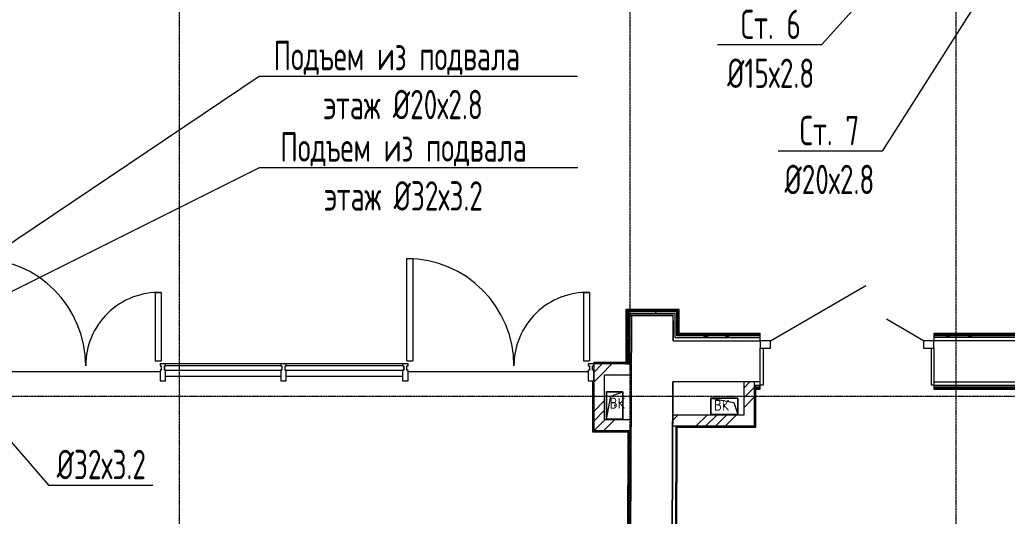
# Model space of a CAD drawing. Header units: millimetres. Extents: x -3929 to 624051, y 52832 to 514950.
# Drawn here: x 174484 to 183577, y 163578 to 168147 of the extents above; entities that cross this region are included whole.
import ezdxf
from ezdxf import colors
from ezdxf.entities.mleader import LeaderData, LeaderLine
from ezdxf.math import Vec2, Vec3

# ---------------------------------------------------------------- set-up
doc = ezdxf.new("R2010")
doc.units = ezdxf.units.MM
doc.linetypes.add('ADSK_Линия сетки', pattern=[25, 20, -2.5, 0, -2.5])
for name, color, linetype, lineweight in [('Аннотация', 7, 'Continuous', 18), ('Витраж', 7, 'Continuous', 9), ('Двери', 7, 'Continuous', 9), ('Обобщенные модели', 7, 'Continuous', 18), ('ОВ-ТЕКСТ', 7, 'Continuous', 25), ('Оси', 253, 'Continuous', 9), ('Панели витража', 7, 'Continuous', 9), ('Перекрытие', 7, 'Continuous', 18), ('Стены внутренние', 7, 'Continuous', 18), ('Стены несущие', 7, 'Continuous', 30), ('Стены отделка', 7, 'Continuous', 30), ('Стены штриховка', 7, 'Continuous', 9)]:
    doc.layers.add(name, color=color, linetype=linetype, lineweight=lineweight)
doc.layers.add('стояки', color=7, linetype='Continuous')
doc.styles.add('GOST Common_5', font='GOST_Common.ttf', dxfattribs={"width": 0.9, "height": 200})
doc.styles.add('СТИЛЬ', font='simplex.shx', dxfattribs={"width": 0.65})

# ---------------------------------------------------------------- blocks, each defined once
blk = doc.blocks.new('1 этаж')
at = {"layer": 'Витраж', "color": 253, "lineweight": 5, "extrusion": (0, 0, -1)}
for p, q in [((366564.8, -245234.6), (366514.8, -245234.6)), ((366514.8, -245234.6), (366514.8, -245251.6)), ((366514.8, -245251.6), (366524.8, -245251.6)), ((366524.8, -245291.6), (366514.8, -245291.6)), ((366514.8, -245291.6), (366514.8, -245391.6)), ((366524.8, -245251.6), (366524.8, -245291.6)), ((366554.8, -245291.6), (366554.8, -245251.6)), ((366554.8, -245251.6), (366564.8, -245251.6)), ((366564.8, -245291.6), (366554.8, -245291.6)), ((366564.8, -245251.6), (366564.8, -245234.6)), ((366564.8, -245391.6), (366564.8, -245291.6)), ((367675.3, -245234.6), (367625.3, -245234.6)), ((367625.3, -245234.6), (367625.3, -245251.6)), ((367625.3, -245251.6), (367635.3, -245251.6)), ((367635.3, -245291.6), (367625.3, -245291.6)), ((367625.3, -245291.6), (367625.3, -245391.6)), ((367635.3, -245251.6), (367635.3, -245291.6)), ((367665.3, -245291.6), (367665.3, -245251.6)), ((367665.3, -245251.6), (367675.3, -245251.6)), ((367675.3, -245291.6), (367665.3, -245291.6)), ((367675.3, -245251.6), (367675.3, -245234.6)), ((367675.3, -245391.6), (367675.3, -245291.6)), ((368797.9, -245234.6), (368747.9, -245234.6)), ((368747.9, -245234.6), (368747.9, -245251.6)), ((368747.9, -245251.6), (368757.9, -245251.6)), ((368757.9, -245291.6), (368747.9, -245291.6)), ((368747.9, -245291.6), (368747.9, -245391.6)), ((368757.9, -245251.6), (368757.9, -245291.6)), ((368787.9, -245291.6), (368787.9, -245251.6)), ((368787.9, -245251.6), (368797.9, -245251.6)), ((368797.9, -245291.6), (368787.9, -245291.6)), ((368797.9, -245251.6), (368797.9, -245234.6)), ((368797.9, -245391.6), (368797.9, -245291.6)), ((370507.9, -245234.6), (370457.9, -245234.6)), ((370457.9, -245234.6), (370457.9, -245251.6)), ((370457.9, -245251.6), (370467.9, -245251.6)), ((370467.9, -245291.6), (370457.9, -245291.6)), ((370457.9, -245291.6), (370457.9, -245391.6)), ((370467.9, -245251.6), (370467.9, -245291.6)), ((370497.9, -245291.6), (370497.9, -245251.6)), ((370497.9, -245251.6), (370507.9, -245251.6)), ((370507.9, -245291.6), (370497.9, -245291.6)), ((370507.9, -245251.6), (370507.9, -245234.6)), ((370507.9, -245391.6), (370507.9, -245291.6)), ((366514.8, -245391.6), (366564.8, -245391.6)), ((367625.3, -245391.6), (367675.3, -245391.6)), ((368747.9, -245391.6), (368797.9, -245391.6)), ((370457.9, -245391.6), (370507.9, -245391.6))]:
    blk.add_line(p, q, dxfattribs=at)
at = {"layer": 'Витраж', "color": 253, "lineweight": 5}
for p, q in [((367625.3, -245234.6), (366564.8, -245234.6)), ((368747.9, -245234.6), (367675.3, -245234.6)), ((367625.3, -245351.6), (366564.8, -245351.6)), ((368747.9, -245351.6), (367675.3, -245351.6))]:
    blk.add_line(p, q, dxfattribs=at)
at = {"layer": 'Двери', "color": 253, "lineweight": 5}
for p, q in [((368787.9, -244266.6), (368842.9, -244266.6)), ((368787.9, -245206.6), (368787.9, -244266.6)), ((368842.9, -244266.6), (368842.9, -245206.6)), ((366469.8, -244576.9), (366524.8, -244576.9)), ((366469.8, -244576.9), (366469.8, -245206.6)), ((366524.8, -244576.9), (366469.8, -244576.9)), ((366524.8, -244576.9), (366524.8, -245206.6)), ((370412.9, -244576.9), (370467.9, -244576.9)), ((370412.9, -244576.9), (370412.9, -245206.6)), ((370467.9, -244576.9), (370412.9, -244576.9)), ((370467.9, -244576.9), (370467.9, -245206.6)), ((372135.8, -245021.4), (373014.8, -244513.9)), ((373545.8, -245021.4), (373203.7, -244823.9)), ((372040.8, -245021.4), (372040.8, -245091.4)), ((372135.8, -245021.4), (372040.8, -245021.4)), ((372135.8, -245091.4), (372135.8, -245021.4)), ((373545.8, -245021.4), (373545.8, -245091.4)), ((373640.8, -245021.4), (373545.8, -245021.4)), ((373640.8, -245091.4), (373640.8, -245021.4)), ((372040.8, -245091.4), (372135.8, -245091.4)), ((373545.8, -245091.4), (373640.8, -245091.4)), ((366469.8, -245206.6), (366524.8, -245206.6)), ((368787.9, -245206.6), (368842.9, -245206.6)), ((370412.9, -245206.6), (370467.9, -245206.6))]:
    blk.add_line(p, q, dxfattribs=at)
for centre, radius, start, end in [((364844.8, -245251.6), 985, 0, 90), ((368787.9, -245251.6), 985, 0, 90), ((366504.8, -245251.6), 675, 88.3021, 180), ((370447.9, -245251.6), 675, 88.3021, 180)]:
    blk.add_arc(centre, radius, start, end, dxfattribs=at)
at = {"layer": 'Обобщенные модели', "color": 253, "lineweight": 5}
for p, q in [((370626.8, -245743.1), (370626.8, -245493.1)), ((370626.8, -245493.1), (370776.8, -245493.1)), ((370776.8, -245493.1), (370626.8, -245493.1)), ((370626.8, -245493.1), (370626.8, -245743.1)), ((370664.3, -245530.6), (370776.8, -245493.1)), ((370776.8, -245493.1), (370776.8, -245743.1)), ((370776.8, -245743.1), (370776.8, -245493.1)), ((370626.8, -245743.1), (370664.3, -245530.6)), ((371584.8, -245701.4), (371584.8, -245551.4)), ((371584.8, -245551.4), (371834.8, -245551.4)), ((371584.8, -245551.4), (371797.3, -245588.9)), ((371834.8, -245551.4), (371584.8, -245551.4)), ((371584.8, -245551.4), (371584.8, -245701.4)), ((371797.3, -245588.9), (371834.8, -245701.4)), ((371834.8, -245551.4), (371834.8, -245701.4)), ((371834.8, -245701.4), (371834.8, -245551.4)), ((370776.8, -245743.1), (370626.8, -245743.1)), ((370626.8, -245743.1), (370776.8, -245743.1)), ((371834.8, -245701.4), (371584.8, -245701.4)), ((371584.8, -245701.4), (371834.8, -245701.4))]:
    blk.add_line(p, q, dxfattribs=at)
for centre, start, end in [((370701.8, -245618.1), 0, 180), ((370701.8, -245618.1), 180, 0), ((370701.8, -245618.1), 60, 165), ((370701.8, -245618.1), 195, 270), ((370701.8, -245618.1), 300, 0), ((371709.8, -245626.4), 90, 270), ((371709.8, -245626.4), 105, 180), ((371709.8, -245626.4), 210, 270), ((371709.8, -245626.4), 270, 90), ((371709.8, -245626.4), 330, 75)]:
    blk.add_arc(centre, 2.5, start, end, dxfattribs=at)
at = {"layer": 'Оси', "color": 253, "linetype": 'ADSK_Линия сетки', "lineweight": 5}
for p, q in [((366694.4, -258178.1), (366694.4, -209603.6)), ((370844.4, -258178.1), (370844.4, -232060.3)), ((373844.4, -258178.1), (373844.4, -232060.3)), ((353580.1, -245531.6), (419809.8, -245531.6))]:
    blk.add_line(p, q, dxfattribs=at)
at = {"layer": 'Панели витража', "color": 253, "lineweight": 5}
for p, q in [((367625.3, -245251.6), (366554.8, -245251.6)), ((366554.8, -245251.6), (366554.8, -245291.6)), ((366554.8, -245291.6), (367635.3, -245291.6)), ((367665.3, -245291.6), (368757.9, -245291.6)), ((368747.9, -245251.6), (367675.3, -245251.6)), ((368757.9, -245291.6), (368757.9, -245251.6))]:
    blk.add_line(p, q, dxfattribs=at)
at = {"layer": 'Перекрытие', "color": 253, "lineweight": 5}
for p, q in [((372068.1, -245091.4), (372068.1, -245431.4)), ((373618.1, -245431.4), (373618.1, -245091.4)), ((366514.8, -245309.6), (364854.8, -245309.6)), ((370457.9, -245309.6), (368797.9, -245309.6)), ((372068.1, -245431.4), (372040.8, -245431.4)), ((373640.8, -245431.4), (373618.1, -245431.4))]:
    blk.add_line(p, q, dxfattribs=at)
at = {"layer": 'Стены внутренние', "color": 253, "linetype": 'Continuous', "lineweight": 5}
for p, q in [((371083.9, -244770.9), (371075.2, -244755.9)), ((370824.1, -244784.2), (370838.9, -244784.2)), ((370838.8, -244802), (370826.3, -244823.7)), ((371518, -244987.4), (371551.6, -244987.4)), ((371559.4, -244976.4), (371550.7, -244991.4)), ((371721.2, -244987.4), (371754.8, -244987.4)), ((371911.3, -244976.4), (371909.4, -244979.8)), ((373753.2, -244987.4), (373786.8, -244987.4)), ((373956.4, -244987.4), (373990, -244987.4)), ((370822.9, -245089), (370837.8, -245089)), ((370507.9, -245402.8), (370576, -245334.6)), ((371888.9, -245458.6), (371946.1, -245401.4)), ((371888.9, -245548.4), (371988.9, -245448.4)), ((370507.9, -245672.2), (370607.9, -245572.2)), ((371888.9, -245638.2), (371988.9, -245538.2)), ((370507.9, -245762), (370607.9, -245662)), ((370512, -245847.6), (370607.9, -245751.8)), ((370607.9, -245751.8), (370612, -245747.6)), ((370607.9, -245841.6), (370701.8, -245747.6)), ((371235.3, -245753), (371281.7, -245706.6)), ((371451.1, -245806.6), (371551.1, -245706.6)), ((371540.9, -245806.6), (371640.9, -245706.6)), ((371630.7, -245806.6), (371730.7, -245706.6)), ((371720.5, -245806.6), (371820.5, -245706.6)), ((370601.8, -245847.6), (370607.9, -245841.6))]:
    blk.add_line(p, q, dxfattribs=at)
at = {"layer": 'Стены несущие', "color": 253, "lineweight": 5}
for p, q in [((370833, -251348.4), (370859.1, -244789.7)), ((371239.1, -244791.2), (370859.1, -244789.7)), ((371238.2, -245021.4), (371239.1, -244791.2)), ((371238.2, -245021.4), (372040.8, -245021.4)), ((377337.8, -245021.4), (373640.8, -245021.4)), ((372040.8, -245401.4), (372040.8, -245091.4)), ((373640.8, -245091.4), (373640.8, -245401.4)), ((370507.9, -245334.6), (370507.9, -245847.6)), ((371213, -251349.9), (371236.7, -245401.4)), ((372040.8, -245401.4), (371236.7, -245401.4)), ((371988.9, -245806.6), (371988.9, -245401.4)), ((373640.8, -245401.4), (377337.8, -245401.4)), ((371236.7, -245431.4), (371213.6, -251188.4)), ((370507.9, -245847.6), (370854.9, -245847.6)), ((371235.1, -245806.6), (371988.9, -245806.6))]:
    blk.add_line(p, q, dxfattribs=at)
at = {"layer": 'Стены отделка', "color": 253, "lineweight": 5}
for p, q in [((370804.3, -244735.9), (370802.4, -245222.6)), ((371293.9, -244735.9), (370804.3, -244735.9)), ((370837.3, -245234.6), (370839.2, -244770.9)), ((370838.9, -244770.9), (370838.9, -244790.9)), ((370838.9, -244770.9), (371258.9, -244770.9)), ((371258.9, -244991.4), (371258.9, -244770.9)), ((371293.9, -244956.4), (371293.9, -244735.9)), ((370838.9, -244790.9), (371238.9, -244790.9)), ((370859.1, -244789.7), (370839.1, -244789.7)), ((371238.9, -244790.9), (371238.9, -244791.2)), ((371238.9, -244838.5), (371238.9, -244991.4)), ((372040.8, -244956.4), (371293.9, -244956.4)), ((372040.8, -245021.4), (372040.8, -244956.4)), ((373640.8, -244956.4), (373640.8, -245021.4)), ((377337.8, -244956.4), (373640.8, -244956.4)), ((371238.9, -244991.4), (371238.2, -244991.4)), ((371238.2, -244991.4), (371238.2, -245021.4)), ((372038.1, -244991.4), (372040.8, -244991.4)), ((370507.9, -245222.6), (370507.9, -245384.6)), ((370802.4, -245222.6), (370507.9, -245222.6)), ((370802.3, -245234.6), (370857.3, -245234.6)), ((370495.9, -245391.6), (370495.9, -245857.6)), ((370607.9, -245334.6), (370856.9, -245334.6)), ((370607.9, -245747.6), (370607.9, -245334.6)), ((371236.7, -245401.4), (371236.7, -245431.4)), ((371888.9, -245401.4), (371888.9, -245706.6)), ((372040.8, -245401.4), (372040.8, -245401.4)), ((372040.8, -245466.4), (372040.8, -245401.4)), ((373640.8, -245401.4), (373640.8, -245466.4)), ((370507.9, -245419.6), (370508.9, -245419.6)), ((371998.9, -245466.4), (372040.8, -245466.4)), ((372000.9, -245816.6), (372000.9, -245466.4)), ((372040.8, -245431.4), (372038.1, -245431.4)), ((373640.8, -245466.4), (377337.8, -245466.4)), ((370607.9, -245747.6), (370855.3, -245747.6)), ((371888.9, -245706.6), (371235.5, -245706.6)), ((370497.9, -245859.6), (370822.8, -245859.4)), ((370822.8, -245859.4), (370793.3, -253263.5)), ((370805.3, -253275.5), (370834.9, -245847.6)), ((371235, -245818.6), (371235.1, -245818.6)), ((371265.2, -245806.6), (371243.6, -251188.4)), ((371255.7, -251176.4), (371277.1, -245818.6)), ((371277.1, -245818.6), (371998.9, -245818.6))]:
    blk.add_line(p, q, dxfattribs=at)
at = {"layer": 'Стены штриховка', "color": 253, "lineweight": 5}
for p, q in [((370815.3, -244746.9), (370813.3, -245234.6)), ((371282.9, -244746.9), (370815.3, -244746.9)), ((370824.2, -244755.9), (370822.3, -245234.6)), ((371273.9, -244755.9), (370824.2, -244755.9)), ((371273.9, -244976.4), (371273.9, -244755.9)), ((371282.9, -244967.4), (371282.9, -244746.9)), ((371258.9, -244991.4), (372038.1, -244991.4)), ((372040.8, -244976.4), (371273.9, -244976.4)), ((372040.8, -244967.4), (371282.9, -244967.4)), ((377337.8, -244967.4), (373640.8, -244967.4)), ((377337.8, -244976.4), (373640.8, -244976.4)), ((377337.8, -244991.4), (373640.8, -244991.4)), ((370802.4, -245224.6), (370507.9, -245224.6)), ((370802.3, -245234.6), (370802.4, -245222.6)), ((370802.3, -245234.6), (370495.9, -245234.6)), ((370497.9, -245391.6), (370497.9, -245857.6)), ((371988.9, -245431.4), (372038.1, -245431.4)), ((371998.9, -245818.6), (371998.9, -245431.4)), ((371998.9, -245446.4), (372040.8, -245446.4)), ((371998.9, -245455.4), (372040.8, -245455.4)), ((373640.8, -245431.4), (377337.8, -245431.4)), ((373640.8, -245446.4), (377337.8, -245446.4)), ((373640.8, -245455.4), (377337.8, -245455.4)), ((370495.9, -245857.6), (370495.9, -245859.6)), ((370495.9, -245859.6), (370497.9, -245859.6)), ((370497.9, -245857.6), (370824.8, -245857.6)), ((370507.9, -245847.6), (370507.9, -245845.6)), ((370509.9, -245847.6), (370507.9, -245847.6)), ((370824.8, -245857.6), (370795.3, -253265.5)), ((371235, -245816.6), (371235.1, -245816.6)), ((371253.6, -251178.4), (371275.1, -245816.6)), ((371275.1, -245816.6), (372000.9, -245816.6)), ((371998.9, -245818.6), (372000.9, -245818.6)), ((372000.9, -245818.6), (372000.9, -245816.6))]:
    blk.add_line(p, q, dxfattribs=at)
at = {"layer": 'Стены штриховка', "color": 253, "linetype": 'Continuous', "lineweight": 5}
for p, q in [((370507.9, -245313), (370586.2, -245234.6)), ((370576, -245334.6), (370676, -245234.6)), ((370845.4, -245334.6), (370857, -245323.1))]:
    blk.add_line(p, q, dxfattribs=at)
at = {"layer": 'Аннотация', "color": 253, "lineweight": 5, "style": 'GOST Common_5', "width": 0.9}
for p in [(370655.2, -245646.6), (371614.9, -245666.2)]:
    blk.add_text('ВК', height=100, dxfattribs=at).set_placement(p)

msp = doc.modelspace()

# ---------------------------------------------------------------- block references
at = {"layer": 'стояки', "color": 5, "lineweight": 40}
msp.add_blockref('1 этаж', (-190738.98, 410215.433), dxfattribs=at)

# ---------------------------------------------------------------- leaders
at = {"layer": 'ОВ-ТЕКСТ', "color": 7}
ml = msp.add_multileader_mtext('Standard', dxfattribs=at)
ml.set_content('\\A1;Ст. 6^J%%C15х2.8 ', color=7, style='СТИЛЬ')
ml.set_leader_properties(color=7, lineweight=18)
ml.build(insert=Vec2(0, 0))
ml.multileader.update_dxf_attribs({"text_left_attachment_type": 6, "text_right_attachment_type": 6, "dogleg_length": 0.36, "arrow_head_size": 0.126})
ctx = ml.context
ctx.base_point, ctx.char_height, ctx.arrow_head_size, ctx.landing_gap_size, ctx.plane_origin = Vec3(180930.834, 167916.196), 270, 0.126, 0.063, Vec3(186656.707, 166921.427)
ctx.left_attachment, ctx.right_attachment, ctx.text_align_type = 6, 6, 1
notes = []
notes.append((ctx, [(1, (1, 1, 0), (181867.212, 167916.196), (-1, 0), 0.252, [(0, [(183152.756, 169204.143), (183152.756, 169354.143)], 0, [])])]))
ctx.mtext.insert, ctx.mtext.width, ctx.mtext.alignment, ctx.mtext.flow_direction = Vec3(181398.897, 168240.196), 1404.14984, 2, 5
ml = msp.add_multileader_mtext('Standard', dxfattribs=at)
ml.set_content('\\A1;Ст. 7^J%%C20х2.8 ', color=7, style='СТИЛЬ')
ml.set_leader_properties(color=7, lineweight=18)
ml.build(insert=Vec2(0, 0))
ml.multileader.update_dxf_attribs({"text_left_attachment_type": 6, "text_right_attachment_type": 6, "dogleg_length": 0.36, "arrow_head_size": 0.126})
ctx = ml.context
ctx.base_point, ctx.char_height, ctx.arrow_head_size, ctx.landing_gap_size, ctx.plane_origin = Vec3(181454.624, 166938.661), 270, 0.126, 0.063, Vec3(187213.925, 166526.606)
ctx.left_attachment, ctx.right_attachment, ctx.text_align_type = 6, 6, 1
notes.append((ctx, [(1, (1, 1, 0), (182424.43, 166938.661), (-1, 0), 0.252, [(0, [(183709.975, 168809.322), (183709.975, 168959.322)], 0, [])])]))
ctx.mtext.insert, ctx.mtext.width, ctx.mtext.alignment, ctx.mtext.flow_direction = Vec3(181939.401, 167262.661), 1404.14984, 2, 5
ml = msp.add_multileader_mtext('Standard', dxfattribs=at)
ml.set_content('\\A1;Подъем из подвала  этаж %%C20х2.8 ', color=7, style='СТИЛЬ')
ml.set_leader_properties(color=7, lineweight=18)
ml.build(insert=Vec2(0, 0))
ml.multileader.update_dxf_attribs({"text_left_attachment_type": 6, "text_right_attachment_type": 6, "dogleg_length": 0.36, "arrow_head_size": 0.126})
ctx = ml.context
ctx.base_point, ctx.char_height, ctx.arrow_head_size, ctx.landing_gap_size, ctx.plane_origin = Vec3(176689.081, 167628.301), 270, 0.126, 0.063, Vec3(185442.724, 158348.614)
ctx.left_attachment, ctx.right_attachment, ctx.text_align_type = 6, 6, 1
notes.append((ctx, [(0, (1, 1, 0), (176688.829, 167628.301), (1, 0), 0.252, [(0, [(173206.642, 165409.454), (173206.642, 165290.974)], 0, [])])]))
ctx.mtext.insert, ctx.mtext.width, ctx.mtext.defined_height, ctx.mtext.alignment, ctx.mtext.flow_direction = Vec3(178013.751, 167952.301), 2900.40337, 1165.442, 2, 5
ml = msp.add_multileader_mtext('Standard', dxfattribs=at)
ml.set_content('\\A1;Подъем из подвала этаж %%C32х3.2 ', color=7, style='СТИЛЬ')
ml.set_leader_properties(color=7, lineweight=18)
ml.build(insert=Vec2(0, 0))
ml.multileader.update_dxf_attribs({"text_left_attachment_type": 6, "text_right_attachment_type": 6, "dogleg_length": 0.36, "arrow_head_size": 0.126})
ctx = ml.context
ctx.base_point, ctx.char_height, ctx.arrow_head_size, ctx.landing_gap_size, ctx.plane_origin = Vec3(176692.897, 166787.314), 270, 0.126, 0.063, Vec3(185446.539, 158108.841)
ctx.left_attachment, ctx.right_attachment, ctx.text_align_type = 6, 6, 1
notes.append((ctx, [(0, (1, 1, 0), (176692.645, 166787.314), (1, 0), 0.252, [(0, [(173210.457, 165169.68), (173210.457, 165051.2)], 0, [])])]))
ctx.mtext.insert, ctx.mtext.width, ctx.mtext.defined_height, ctx.mtext.alignment, ctx.mtext.flow_direction = Vec3(178017.567, 167111.314), 2900.40337, 1165.442, 2, 5
ml = msp.add_multileader_mtext('Standard', dxfattribs=at)
ml.set_content('\\A1;%%C32х3.2 ', color=7, style='СТИЛЬ')
ml.set_leader_properties(color=7, lineweight=18)
ml.build(insert=Vec2(0, 0))
ml.multileader.update_dxf_attribs({"text_left_attachment_type": 6, "text_right_attachment_type": 6, "dogleg_length": 0.36, "arrow_head_size": 0.126})
ctx = ml.context
ctx.base_point, ctx.char_height, ctx.arrow_head_size, ctx.landing_gap_size, ctx.plane_origin = Vec3(174750.233, 163865.048), 270, 0.126, 0.063, Vec3(180794.962, 158838.98)
ctx.left_attachment, ctx.right_attachment, ctx.text_align_type = 6, 6, 1
notes.append((ctx, [(0, (1, 1, 0), (174749.981, 163865.048), (1, 0), 0.252, [(1, [(174226.36, 164232.267), (174329.504, 164352.496)], 0, [])])]))
ctx.mtext.insert, ctx.mtext.width, ctx.mtext.alignment, ctx.mtext.flow_direction = Vec3(175235.01, 164189.048), 1404.14984, 2, 5
for ctx, leaders in notes:
    for number, flags, end, landing, length, lines in leaders:
        leader = LeaderData()
        leader.index, (leader.has_last_leader_line, leader.has_dogleg_vector, leader.attachment_direction) = number, flags
        leader.last_leader_point, leader.dogleg_vector, leader.dogleg_length = Vec3(end), Vec3(landing), length
        for number, points, colour, breaks in lines:
            line = LeaderLine()
            line.index, line.vertices, line.color, line.breaks = number, Vec3.list(points), colors.encode_raw_color(colour), breaks
            leader.lines.append(line)
        ctx.leaders.append(leader)

doc.saveas('drawing.dxf')
